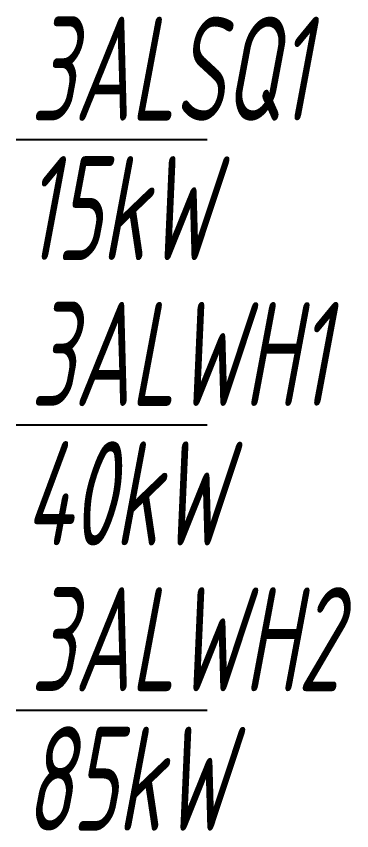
# Model space of a CAD drawing. Extents: x 491024 to 1725648, y 860327 to 1705161.
# Drawn here: x 596891 to 598342, y 1013551 to 1017073 of the extents above; entities that cross this region are included whole.
import ezdxf

# ---------------------------------------------------------------- set-up
doc = ezdxf.new("R2010")
doc.units = 0
doc.header["$LTSCALE"] = 1000
doc.header["$MEASUREMENT"] = 0
doc.layers.add('DIM-照明', color=3, linetype='Continuous')
doc.styles.add('HZTXT', font='gbeitc.shx', dxfattribs={"width": 0.8, "height": 400, "bigfont": 'hztxt.shx'})

msp = doc.modelspace()

# ---------------------------------------------------------------- linework, layer by layer
at = {"layer": 'DIM-照明', "color": 7}
for p, q in [((596890.7, 1016539.4), (597716.9, 1016539.4)), ((596890.7, 1015305.7), (597716.9, 1015305.7)), ((596890.7, 1014072.1), (597716.9, 1014072.1))]:
    msp.add_line(p, q, dxfattribs=at)

# ---------------------------------------------------------------- texts
at = {"layer": 'DIM-照明', "color": 7, "style": 'HZTXT', "width": 0.7}
for s, p in [('3ALSQ1', (596953, 1016621.4)), ('15kW', (596929, 1016018.3)), ('3ALWH1', (596953, 1015387.7)), ('40kW', (596929, 1014784.6)), ('3ALWH2', (596953, 1014154)), ('85kW', (596929, 1013550.9))]:
    msp.add_text(s, height=450, dxfattribs=at).set_placement(p)

doc.saveas('drawing.dxf')
